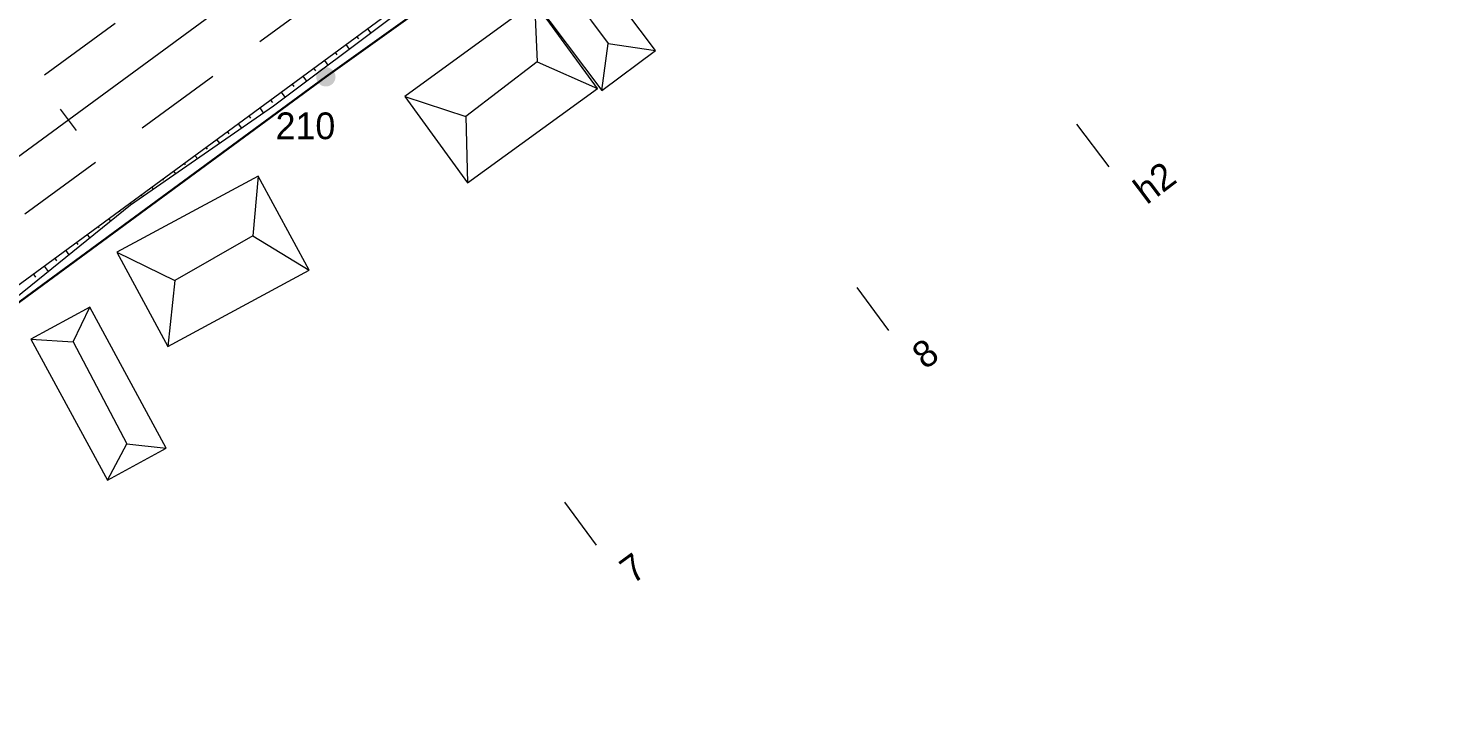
# Model space of a CAD drawing. Header units: metres. Extents: x 536440 to 536837, y 1836560 to 1836836.
# Drawn here: x 536529.9 to 536635.6, y 1836621.3 to 1836672.5 of the extents above; entities that cross this region are included whole.
import ezdxf
from ezdxf.enums import TextEntityAlignment as Align

# ---------------------------------------------------------------- set-up
doc = ezdxf.new("R2010")
doc.units = ezdxf.units.M
doc.header["$MEASUREMENT"] = 0
doc.linetypes.add('DGN Style 2', pattern=[10.8828, 6.52968, -4.35312])
for name, color, linetype, lineweight in [('Level 2', 1, 'Continuous', 0), ('Level 3', 1, 'Continuous', 0), ('Level 4', 1, 'Continuous', 0), ('Level 44', 1, 'Continuous', 0), ('Level 5', 1, 'Continuous', 0), ('Level 8', 1, 'Continuous', 0), ('Level 9', 1, 'Continuous', 0)]:
    doc.layers.add(name, color=color, linetype=linetype, lineweight=lineweight)
doc.styles.add('Style-CHAR_FAST_FONT', font='CHAR_FAST_FONT.shx')

# ---------------------------------------------------------------- blocks, each defined once
blk = doc.blocks.new('*U41')
at = {"layer": 'Level 44', "color": 7, "linetype": 'Continuous', "lineweight": 0}
blk.add_line((-1.9, 3.89), (2.12, -3.75), dxfattribs=at)
at = {"layer": 'Level 44', "color": 7, "linetype": 'Continuous', "lineweight": 0, "flags": 128}
for points in [[(-5.05, 4.09), (-1.9, 3.89), (-0.65, 6.47)], [(0.67, -6.46), (2.12, -3.75), (5.06, -4.08)]]:
    blk.add_lwpolyline(points, dxfattribs=at)
blk.add_lwpolyline([(-5.05, 4.09), (0.67, -6.46), (5.06, -4.08), (-0.65, 6.47)], close=True, dxfattribs=at)
blk = doc.blocks.new('*U43')
at = {"layer": 'Level 44', "color": 7, "linetype": 'Continuous', "lineweight": 0}
blk.add_line((-2.17, 4.73), (2.13, -4.48), dxfattribs=at)
at = {"layer": 'Level 44', "color": 7, "linetype": 'Continuous', "lineweight": 0, "flags": 128}
for points in [[(-5.47, 5.71), (-2.17, 4.73), (-0.95, 7.85)], [(0.96, -7.84), (2.13, -4.48), (5.48, -5.7)]]:
    blk.add_lwpolyline(points, dxfattribs=at)
blk.add_lwpolyline([(-5.47, 5.71), (0.96, -7.84), (5.48, -5.7), (-0.95, 7.85)], close=True, dxfattribs=at)
blk = doc.blocks.new('*U44')
at = {"layer": 'Level 44', "color": 7, "linetype": 'Continuous', "lineweight": 0}
blk.add_line((3.11, 1.7), (-2.94, -1.23), dxfattribs=at)
at = {"layer": 'Level 44', "color": 7, "linetype": 'Continuous', "lineweight": 0, "flags": 128}
blk.add_lwpolyline([(-3.81, -6.12), (7.12, -1.16), (3.82, 6.12), (-7.11, 1.17)], close=True, dxfattribs=at)
for points in [[(3.82, 6.12), (3.11, 1.7), (7.12, -1.16)], [(-7.11, 1.17), (-2.94, -1.23), (-3.81, -6.12)]]:
    blk.add_lwpolyline(points, dxfattribs=at)
blk = doc.blocks.new('*U42')
at = {"layer": 'Level 44', "color": 7, "linetype": 'Continuous', "lineweight": 0}
for name, p, xscale, yscale, zscale, rotation in [('*U43', (2.86, 3.45), 1.000000090260133, 1.000000090260133, 1.000000090260133, 11.54659778928704), ('*U44', (-2.17, -4.18), 0.9999990910556075, 0.9999990910556075, 0.9999990910556075, 11.62205119697509)]:
    blk.add_blockref(name, p, dxfattribs=dict(at, xscale=xscale, yscale=yscale, zscale=zscale, rotation=rotation))

msp = doc.modelspace()

# ---------------------------------------------------------------- hatches: boundary and pattern name
at = {"layer": 'Level 4', "linetype": 'Continuous', "lineweight": 0}
h = msp.add_hatch(color=1, dxfattribs=at)
edge = h.paths.add_edge_path()
edge.add_arc((536552.1, 1836668.9), 0.719, 270, 630)

# ---------------------------------------------------------------- linework, layer by layer
at = {"layer": 'Level 2', "color": 7, "linetype": 'Continuous', "lineweight": 0}
for p, q in [((536555.21, 1836672.5), (536555.45, 1836672.18)), ((536553.6, 1836671.31), (536553.85, 1836670.98)), ((536554.41, 1836671.9), (536554.53, 1836671.74)), ((536551.99, 1836670.13), (536552.25, 1836669.78)), ((536552.8, 1836670.72), (536552.92, 1836670.55)), ((536550.38, 1836668.95), (536550.65, 1836668.58)), ((536551.18, 1836669.54), (536551.31, 1836669.36)), ((536549.57, 1836668.36), (536549.71, 1836668.17)), ((536547.96, 1836667.17), (536548.1, 1836666.98)), ((536548.76, 1836667.76), (536549.04, 1836667.38)), ((536532.24, 1836666.49), (536533.42, 1836664.88)), ((536546.34, 1836665.99), (536546.47, 1836665.81)), ((536547.15, 1836666.58), (536547.42, 1836666.21)), ((536544.73, 1836664.81), (536544.84, 1836664.65)), ((536545.54, 1836665.4), (536545.78, 1836665.07)), ((536608.2, 1836665.36), (536610.61, 1836662.16)), ((536543.12, 1836663.62), (536543.22, 1836663.49)), ((536543.93, 1836664.22), (536544.14, 1836663.93)), ((536542.31, 1836663.03), (536542.49, 1836662.79)), ((536540.7, 1836661.85), (536540.85, 1836661.65)), ((536541.51, 1836662.44), (536541.59, 1836662.33)), ((536539.09, 1836660.67), (536539.2, 1836660.51)), ((536539.89, 1836661.26), (536539.96, 1836661.17)), ((536537.48, 1836659.48), (536537.56, 1836659.37)), ((536538.28, 1836660.07), (536538.33, 1836660.01)), ((536536.67, 1836658.89), (536536.72, 1836658.82)), ((536535.06, 1836657.71), (536535.14, 1836657.6)), ((536535.86, 1836658.3), (536536, 1836658.11)), ((536533.44, 1836656.53), (536533.55, 1836656.37)), ((536534.25, 1836657.12), (536534.44, 1836656.85)), ((536531.83, 1836655.34), (536531.97, 1836655.15)), ((536532.64, 1836655.93), (536532.89, 1836655.59)), ((536530.22, 1836654.16), (536530.39, 1836653.93)), ((536531.03, 1836654.75), (536531.33, 1836654.33)), ((536591.78, 1836653.14), (536594.16, 1836649.92)), ((536569.93, 1836637.09), (536572.3, 1836633.87))]:
    msp.add_line(p, q, dxfattribs=at)
at = {"layer": 'Level 2', "color": 7, "linetype": 'Continuous', "lineweight": 0, "flags": 128}
for points in [[(536450.37, 1836596.28), (536456.47, 1836600.36), (536470.46, 1836610.34), (536477.93, 1836615.8), (536489.04, 1836623.95), (536505.16, 1836635.78), (536521.29, 1836647.61), (536537.42, 1836659.44), (536547.9, 1836667.13), (536557.11, 1836673.89), (536569.68, 1836683.12), (536583.78, 1836693.6), (536585.78, 1836695.11), (536597.33, 1836703.91), (536608.25, 1836712.47), (536619.04, 1836721.17), (536633.01, 1836732.78), (536648.29, 1836745.79)], [(536450.37, 1836595.99), (536456.75, 1836599.96), (536471.36, 1836609.11), (536478.9, 1836614.49), (536489.45, 1836623.38), (536505.48, 1836635.34), (536521.93, 1836646.73), (536537.5, 1836659.33), (536548.18, 1836666.74), (536557.33, 1836673.59), (536570.12, 1836682.52), (536584.77, 1836692.27), (536586.8, 1836693.75), (536597.93, 1836703.15), (536609.46, 1836710.95), (536620.26, 1836719.67), (536634.34, 1836731.22), (536648.95, 1836745.03)]]:
    msp.add_lwpolyline(points, dxfattribs=at)
at = {"layer": 'Level 3', "color": 7, "linetype": 'Continuous', "lineweight": 0}
msp.add_line((536473.35, 1836622.05), (536552.53, 1836680.14), dxfattribs=at)
at = {"layer": 'Level 44', "color": 7, "linetype": 'Continuous', "lineweight": 0}
msp.add_line((536546.63, 1836657.02), (536540.81, 1836653.68), dxfattribs=at)
at = {"layer": 'Level 44', "color": 7, "linetype": 'Continuous', "lineweight": 0, "flags": 128}
msp.add_lwpolyline([(536540.28, 1836648.74), (536550.84, 1836654.44), (536547.04, 1836661.48), (536536.48, 1836655.78)], close=True, dxfattribs=at)
for points in [[(536547.04, 1836661.48), (536546.63, 1836657.02), (536550.84, 1836654.44)], [(536536.48, 1836655.78), (536540.81, 1836653.68), (536540.28, 1836648.74)]]:
    msp.add_lwpolyline(points, dxfattribs=at)
at = {"layer": 'Level 5', "color": 7, "linetype": 'Continuous', "lineweight": 30, "flags": 128}
msp.add_lwpolyline([(536521.93, 1836646.73), (536552.1, 1836668.9), (536588.53, 1836694.96)], dxfattribs=at)
at = {"layer": 'Level 8', "color": 7, "linetype": 'DGN Style 2', "lineweight": 0, "flags": 128}
msp.add_lwpolyline([(536450.37, 1836601.09), (536454.19, 1836603.65), (536468.11, 1836613.57), (536475.57, 1836619.03), (536486.67, 1836627.17), (536502.8, 1836639), (536518.92, 1836650.83), (536535.05, 1836662.66), (536545.53, 1836670.35), (536554.75, 1836677.11), (536567.3, 1836686.34), (536581.37, 1836696.8), (536583.38, 1836698.3), (536594.89, 1836707.08), (536605.76, 1836715.6), (536616.5, 1836724.26), (536630.44, 1836735.84), (536645.69, 1836748.83), (536654.75, 1836756.61), (536660.86, 1836761.87), (536674.1, 1836773.26), (536686.33, 1836783.72), (536698.59, 1836793.85), (536712.64, 1836804.6), (536722.81, 1836811.65), (536737.7, 1836820.9), (536737.71, 1836820.91)], dxfattribs=at)
msp.add_lwpolyline([(536469.65, 1836623.99), (536471.13, 1836625.08), (536482.23, 1836633.22), (536498.36, 1836645.05), (536514.49, 1836656.88), (536530.61, 1836668.71), (536541.1, 1836676.4), (536550.31, 1836683.16), (536562.85, 1836692.38), (536572.02, 1836699.19), (536572.02, 1836699.19, 0.39509), (536573.06, 1836704.95)], format="xyb", dxfattribs=at)
at = {"layer": 'Level 9', "color": 7, "linetype": 'Continuous', "lineweight": 0, "flags": 128}
msp.add_lwpolyline([(536450.37, 1836595.99), (536456.75, 1836599.96), (536471.36, 1836609.11), (536478.9, 1836614.49), (536489.45, 1836623.38), (536505.48, 1836635.34), (536521.93, 1836646.73), (536537.5, 1836659.33), (536548.18, 1836666.74), (536557.33, 1836673.59), (536570.12, 1836682.52), (536584.77, 1836692.27), (536586.8, 1836693.75), (536597.93, 1836703.15), (536609.46, 1836710.95), (536620.26, 1836719.67), (536634.34, 1836731.22), (536648.95, 1836745.03)], dxfattribs=at)

# ---------------------------------------------------------------- block references
at = {"layer": 'Level 44', "color": 7, "linetype": 'Continuous', "lineweight": 0}
for name, p in [('*U42', (536567.36, 1836671.91)), ('*U41', (536535.1, 1836645.2))]:
    msp.add_blockref(name, p, dxfattribs=at)

# ---------------------------------------------------------------- texts
at = {"layer": 'Level 2', "color": 7, "linetype": 'Continuous', "lineweight": 0, "char_height": 2, "attachment_point": 1, "line_spacing_factor": 0.828316, "style": 'Style-CHAR_FAST_FONT'}
for s, insert, rotation in [('h2\\P', (536612.25, 1836660.89), 36.9957), ('8\\P', (536595.7, 1836648.57), 36.4055), ('7\\P', (536573.85, 1836632.52), 36.2634)]:
    msp.add_mtext(s, dxfattribs=dict(at, insert=insert, rotation=rotation))
at = {"layer": 'Level 4', "color": 1, "linetype": 'Continuous', "lineweight": 0, "style": 'Style-CHAR_FAST_FONT'}
msp.add_text('210', height=2, dxfattribs=at).set_placement((536550.57, 1836665.24), align=Align.MIDDLE_CENTER)

doc.saveas('drawing.dxf')
